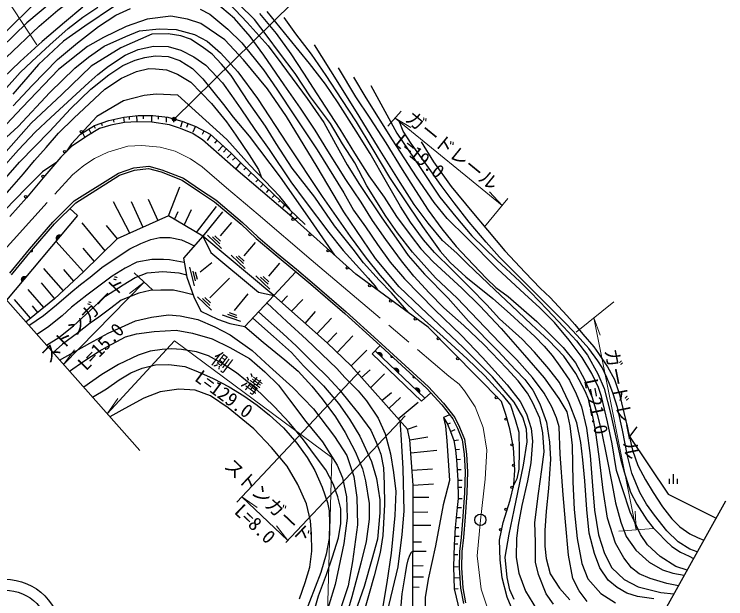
# Model space of a CAD drawing. Units: millimetres at full size, sheet at 1:1000; details may follow other scales. Extents: x 40000 to 680000, y 20000 to 380000.
# Drawn here: x 93812 to 188409, y 262910 to 340703 of the extents above; entities that cross this region are included whole.
import ezdxf
from ezdxf.enums import TextEntityAlignment as Align

# ---------------------------------------------------------------- set-up
doc = ezdxf.new("R2010")
doc.units = ezdxf.units.MM
doc.header["$LTSCALE"] = 1000
doc.linetypes.add('CHAIN', pattern=[18.5, 12, -1.5, 3.5, -1.5])
for name, color, linetype, lineweight in [('M-BGD', 7, 'Continuous', 25), ('M-BGD-EXST', 7, 'Continuous', 25), ('M-BMK', 2, 'CHAIN', 13), ('M-BMK-OTRS', 5, 'Continuous', 25), ('M-BMK-SRVR', 3, 'Continuous', 25), ('M-STR-HTXT', 7, 'Continuous', 13)]:
    doc.layers.add(name, color=color, linetype=linetype, lineweight=lineweight)
doc.styles.add('ＭＳ ゴシック', font='')
doc.styles.get('ＭＳ ゴシック').set_extended_font_data('MS Gothic')

msp = doc.modelspace()

# ---------------------------------------------------------------- hatches: boundary and pattern name
at = {"layer": 'M-BGD'}
for points in [[(99429, 310590), (100066, 311349, 0.82183)], [(96214, 309393), (95957, 309084, 0.4608), (96267, 309089, 0.4608)], [(94794, 305068), (95431, 305827, 0.82183)], [(142001, 295676), (142731, 295007, 0.82183)], [(144189, 295024), (143894, 295296, 0.4608), (143882, 294987, 0.4608)], [(144211, 293590), (144941, 292920, 0.82183)], [(147117, 292327), (146822, 292599, 0.4608), (146810, 292290, 0.4608)], [(147007, 290949), (147738, 290279, 0.82183)]]:
    msp.add_hatch(color=256, dxfattribs=at).paths.add_polyline_path(points)
at = {"layer": 'M-BGD-EXST'}
msp.add_hatch(color=256, dxfattribs=at).paths.add_polyline_path([(114866, 326628, 0.41421), (115205, 326528, 0.41421), (115305, 326868, 1)])

# ---------------------------------------------------------------- linework, layer by layer
at = {"layer": 'M-BGD'}
for p, q in [((107108, 326328), (107020, 326714)), ((108479, 326286), (108367, 327020)), ((109145, 326672), (109137, 327100)), ((110145, 326374), (110123, 327203)), ((111019, 326799), (111019, 327220)), ((112098, 326357), (112098, 327220)), ((113004, 326726), (113005, 327136)), ((114072, 326344), (114076, 327017)), ((115010, 326325), (115016, 326771)), ((115964, 325727), (116170, 326434)), ((103718, 325423), (104033, 324805)), ((104630, 325508), (104419, 325852)), ((105537, 325867), (105409, 326226)), ((116747, 325652), (116936, 326144)), ((117586, 325040), (117916, 325767)), ((102871, 324904), (103191, 324280)), ((118836, 324733), (119065, 325170)), ((119494, 323884), (119981, 324641)), ((120463, 323536), (120796, 323904)), ((120928, 322502), (121566, 323208)), ((121616, 322345), (122023, 322795)), ((122133, 321578), (122719, 322158)), ((122850, 321275), (123226, 321647)), ((123255, 320093), (123944, 320923)), ((124351, 319988), (124622, 320270)), ((124898, 319146), (125327, 319592)), ((125933, 318418), (126228, 318724)), ((126537, 317695), (126903, 318075)), ((114330, 313877), (115847, 317752)), ((127355, 316996), (127676, 317330)), ((111602, 316094), (112888, 313230)), ((128095, 316310), (128403, 316630)), ((109178, 311564), (107012, 315725)), ((109370, 315801), (110921, 312346)), ((118055, 311664), (120683, 315105)), ((128930, 315671), (129156, 315906)), ((129528, 314978), (129806, 315281)), ((115138, 313397), (115619, 314471)), ((116407, 312643), (117388, 314703)), ((130496, 313920), (130828, 314297)), ((131135, 313371), (131450, 313698)), ((102803, 312958), (105868, 309211)), ((106036, 312592), (107513, 310817)), ((121255, 311213), (122741, 312982)), ((119525, 311296), (121390, 309521)), ((99360, 310508), (103002, 306415)), ((128341, 303281), (118892, 311166)), ((120175, 311091), (121153, 310161)), ((120495, 311200), (121246, 310486)), ((124399, 308563), (125885, 310331)), ((102912, 309575), (104439, 307817)), ((122669, 308645), (124534, 306871)), ((123319, 308440), (124297, 307510)), ((123639, 308550), (124390, 307835)), ((118527, 306429), (120088, 307665)), ((127654, 305823), (129140, 307592)), ((97709, 306885), (100317, 303913)), ((100357, 306732), (101671, 305175)), ((117102, 307032), (117737, 304537)), ((117544, 306512), (117877, 305204)), ((117873, 306434), (118129, 305430)), ((119833, 302940), (122434, 305597)), ((125924, 305906), (127789, 304131)), ((126574, 305701), (127552, 304771)), ((126894, 305810), (127645, 305096)), ((97392, 304939), (99150, 302825)), ((97730, 301668), (95646, 304066)), ((95992, 300252), (93868, 302749)), ((118188, 303094), (120053, 301320)), ((118839, 302889), (119816, 301959)), ((119159, 302999), (119910, 302284)), ((123105, 301265), (124908, 303506)), ((129359, 302369), (130151, 303237)), ((130679, 301186), (132186, 302736)), ((96192, 301896), (96917, 301006)), ((122402, 301019), (123377, 300667)), ((132513, 299542), (133845, 301125)), ((121475, 300716), (123896, 299841)), ((122153, 300790), (123422, 300332)), ((134043, 298170), (136005, 300233)), ((135400, 296955), (136698, 298303)), ((136725, 295683), (138843, 297881)), ((138590, 293893), (140705, 295988)), ((141780, 295887), (148416, 289621)), ((139963, 292352), (141139, 293379)), ((141195, 290969), (143041, 292826)), ((142677, 289305), (143948, 290378)), ((143624, 288242), (145155, 289695)), ((144859, 286856), (147509, 289071)), ((146098, 285464), (147375, 285937)), ((151399, 286158), (151834, 286336)), ((151810, 285186), (152434, 285434)), ((146423, 284083), (148783, 284445)), ((152242, 283955), (152875, 284056)), ((146548, 282321), (149991, 282697)), ((152447, 282789), (153024, 282833)), ((152607, 281467), (153138, 281488)), ((146710, 280025), (149410, 280188)), ((152701, 280113), (153247, 280132)), ((181458, 278185), (181458, 279513)), ((146850, 278039), (149553, 278185)), ((152797, 278700), (153353, 278717)), ((180925, 278185), (180925, 278882)), ((181991, 278185), (181991, 278882)), ((152805, 277745), (153306, 277752)), ((146845, 276437), (148927, 276451)), ((152818, 276246), (153342, 276235)), ((146838, 274443), (148799, 274499)), ((152712, 275040), (153262, 275049)), ((152574, 273724), (153153, 273722)), ((146833, 272695), (149197, 272709)), ((152437, 272409), (152913, 272383)), ((152363, 271245), (152963, 271231)), ((146825, 270473), (147946, 270501)), ((152296, 270201), (152796, 270205)), ((146822, 269265), (148572, 269265)), ((152251, 268797), (152767, 268805)), ((146815, 267276), (148174, 267318)), ((152204, 267183), (152847, 267204)), ((146810, 265849), (148245, 265820)), ((152257, 265700), (153064, 265750)), ((146806, 264483), (147668, 264469)), ((152310, 264217), (152840, 264261))]:
    msp.add_line(p, q, dxfattribs=at)
for points in [[(76302, 321249), (79513, 324531), (83860, 329258), (88054, 333552), (91636, 337317), (93886, 339565), (96801, 342377), (99514, 344684), (101023, 345706)], [(103273, 345755), (98747, 342305), (95500, 339545), (92124, 336274), (87977, 331737), (83988, 327418), (80357, 323176), (77365, 320049)], [(78267, 319032), (79940, 320647), (81785, 322806), (84195, 325540), (86686, 328290), (90173, 332269), (92729, 334954), (97110, 339110), (99591, 341232), (102429, 343404), (105318, 345244)], [(102950, 341642), (100500, 339601), (97512, 337094), (94601, 334414), (92342, 332217)], [(92415, 330523), (94605, 332948), (96135, 334425), (98535, 336640), (100995, 338786), (102920, 340315), (104925, 341634)], [(107147, 341788), (103187, 339129), (100352, 337132), (97042, 333992), (93607, 330056)], [(165508, 262190), (164522, 263583), (163531, 266132), (163118, 267803), (163100, 270443), (163027, 273041), (163494, 276921), (163944, 280136), (164267, 282472), (164100, 285004), (163678, 286938), (162762, 288988), (162060, 290289), (160812, 291904), (159284, 293548), (156241, 296731), (153588, 299267), (150935, 301618), (148998, 303624), (146917, 305850), (145302, 307879), (143203, 310715), (141450, 313250), (139927, 315694), (137893, 318702), (135523, 322508), (133824, 325288), (131857, 328189), (129699, 331309), (126997, 335266), (125195, 337737), (123115, 340139), (120560, 342254)], [(122408, 342123), (124790, 339589), (127575, 336479), (129407, 334044), (132742, 329509), (134953, 326311), (136515, 323455), (138081, 320677), (139706, 318035), (142678, 313593), (144881, 310458), (146196, 308605), (148370, 306105), (151511, 302894), (154203, 299862), (158086, 295905), (160473, 293358), (161680, 292075), (162757, 290676), (163690, 288846), (164587, 286407), (164964, 283752), (165126, 281499), (164857, 277589), (164534, 274575), (164339, 271995), (164365, 269891), (164517, 268269), (165075, 266241), (166318, 264340), (167687, 262768)], [(169983, 262549), (168924, 263960), (168086, 265618), (167491, 268696), (167121, 273148), (166791, 276736), (166389, 282163), (166244, 285797), (165919, 286997), (165266, 288456), (164257, 290259), (162710, 292369), (160626, 294720), (158376, 296987), (155464, 300033), (152721, 302910), (149798, 305625), (146759, 309045), (144749, 311603), (143194, 313827), (140697, 317884), (139094, 320921), (137443, 323432), (135840, 326158), (133216, 329727), (131160, 332792), (129087, 335560), (127426, 337791), (125748, 340003), (123704, 342004)], [(93651, 328533), (96183, 331229), (99544, 334673), (102230, 336882), (105031, 339071), (107323, 340565), (109285, 341460)], [(118545, 341365), (119827, 340693), (122190, 338713), (124076, 336904), (126939, 333316), (128730, 330745), (131173, 327061), (134088, 322662), (137617, 316921), (138931, 314617), (140494, 312389), (142116, 310038), (143812, 307715), (145717, 305506), (149743, 301382), (153210, 297993), (156049, 295041), (159332, 291361), (161086, 289150), (161927, 287506), (162533, 285579), (162708, 283865), (162510, 280999), (162052, 278614), (161276, 275320), (160791, 272701), (160597, 270973), (160539, 268402), (160908, 266325), (161781, 263919), (163238, 261512)], [(126425, 340788), (128620, 338136), (130598, 335436), (132262, 332856), (133570, 330867), (135114, 328456), (137116, 325419), (139046, 322213), (140951, 319199), (143007, 316364), (144648, 313784), (146601, 311156), (147880, 309469), (149496, 307757), (153311, 304251), (155699, 301913), (158545, 298899), (161638, 295341), (164267, 292303), (166221, 289579), (167258, 287771), (167696, 285930), (167985, 283302), (168061, 278474), (168243, 274771), (168669, 270946), (169253, 267626), (170073, 265558), (171791, 263626), (173763, 262378)], [(178847, 262908), (176694, 263214), (175251, 263657), (173977, 264407), (172784, 265405), (171679, 267022), (170961, 268924), (170260, 271623), (169956, 274808), (169651, 278618), (169385, 281421), (169119, 283692), (168591, 286313), (167586, 288992), (166323, 291671), (164879, 293526), (162998, 295742), (161334, 297442), (158349, 300181), (156660, 302038), (154372, 304353), (152041, 306701), (149673, 308973), (148214, 310678), (146512, 313037), (145173, 315125), (143299, 318363), (141130, 322163), (139283, 325133), (136869, 328893), (135182, 331408), (133067, 334138), (130309, 337536), (127436, 341085)], [(160258, 262834), (159684, 264079), (159357, 265726), (159097, 268458), (159596, 271529), (160287, 274719), (161527, 280694), (162007, 283794), (161922, 285484), (161443, 287063), (160258, 289092), (157382, 292428), (153476, 296367), (147866, 301690), (145010, 304436), (141835, 308190), (137632, 314401), (134100, 320389), (130031, 327092), (127469, 330785), (124294, 334628), (121790, 337309), (118616, 339454), (116827, 340035), (114636, 340437), (111506, 340035), (108689, 339052), (105694, 337622), (103548, 336416), (99702, 333332), (94863, 328309), (89945, 323081)], [(129667, 340281), (131198, 338103), (133267, 335386), (135255, 332563), (137309, 329375), (139286, 326392), (141337, 322935), (143718, 318994), (146303, 315054), (148093, 312438), (149551, 310399), (150436, 309161), (151782, 307674), (153871, 305745), (157457, 302862), (159759, 300842), (163021, 297803), (164257, 296540), (165328, 295296), (166349, 293847), (167632, 291991), (168526, 290192), (169235, 288445), (169873, 285629), (170394, 281985), (170703, 277922), (170956, 274687), (171488, 271431), (172269, 268920), (173249, 267023), (174890, 265485), (176743, 264490), (179760, 263755), (181514, 263571)], [(92262, 323867), (94331, 325757), (98538, 330290), (101857, 333509), (103665, 334987), (105775, 336436), (108634, 337750), (110475, 338473), (113071, 338768), (115339, 338670), (117771, 338013), (119447, 337126), (121222, 335549), (123522, 333053), (126150, 329485), (130106, 323462), (134752, 316427), (138479, 311140), (140582, 308248), (142431, 305997), (144375, 303746), (147124, 301093), (150853, 297771), (154035, 294853), (156357, 292581), (158684, 290058), (159784, 288671), (160431, 286757), (160909, 285083), (160957, 282596), (160907, 280175), (160623, 278869), (160219, 278088)], [(146283, 300948), (143957, 303616), (142347, 305307), (140247, 307622), (138872, 309449), (136403, 312554), (133769, 316336), (130752, 320221), (128629, 323493), (127215, 325813), (125015, 328957), (122637, 332561), (121388, 334077), (120139, 335375), (118808, 336377), (117230, 337362), (115943, 337847), (114291, 338105), (112096, 338027), (107993, 336241), (104039, 333793), (100136, 330001), (96076, 326203), (92720, 322439)], [(91892, 319894), (94372, 322663), (96578, 325019), (98667, 326955), (103719, 331621), (104909, 332679), (106337, 333789), (108559, 335270), (110305, 336010), (112316, 336433), (114257, 336414), (115975, 335921), (117692, 335054), (119273, 333933), (121512, 331560), (122698, 329884), (123925, 328100), (125800, 325376), (127705, 322680), (130595, 318379), (132497, 315807), (135620, 311652), (137558, 309267), (139703, 306857), (140856, 305573), (141734, 304565), (142090, 304013)], [(182107, 264637), (180587, 264949), (178366, 265607), (176881, 266220), (175870, 267016), (174874, 268378), (173750, 270317), (172668, 273659), (172091, 277361), (171583, 281825), (171102, 285335), (170701, 287377), (170160, 289463), (169755, 290462), (168488, 292903), (166880, 295175), (164870, 297276), (162568, 299393), (159902, 301926), (157690, 304008), (154064, 307474), (152652, 308903), (150743, 310599), (148851, 312879), (146977, 315388), (145126, 318305), (142227, 322915), (139667, 327135), (136894, 331620), (133746, 336635)], [(85211, 311197), (86536, 312151), (87972, 313658), (90462, 316436), (94505, 321006), (98529, 325122), (101290, 328102), (103985, 330707), (106393, 332650), (108245, 333883), (109895, 334574), (111188, 334953), (112548, 335153), (114288, 335086), (115849, 334552), (117499, 333460), (118904, 332100), (121638, 328675), (122901, 327019), (125036, 324465), (129171, 319010), (132794, 313846), (136396, 308647)], [(85976, 310332), (87345, 311225), (88833, 312612), (91006, 314884), (93164, 317345), (95053, 319450), (96507, 321221), (98048, 322982), (99719, 324887), (101725, 326858), (105878, 330735), (108056, 332215), (110087, 333089), (111703, 333470), (112614, 333455), (114070, 333284), (115498, 332742), (117289, 331649), (120028, 328805), (122037, 326360), (123289, 324617), (125037, 321971), (126266, 320056), (126699, 318985)], [(136894, 333552), (139169, 329689), (141070, 326886), (143195, 323602), (145407, 320051), (147153, 317247), (148836, 314631), (150649, 312155), (152569, 309810), (154007, 308259), (156589, 305542), (157848, 304356), (159458, 303129), (163281, 299826), (164935, 298214), (166813, 296358), (168446, 294297), (169613, 292105), (170634, 289718), (171320, 287428), (171884, 285157), (172545, 281904), (173285, 278085), (173764, 275694), (174471, 273115), (175173, 271200), (176443, 269383), (178221, 267766), (179989, 266743), (181366, 266316), (182895, 266051)], [(183269, 266723), (181768, 267224), (179708, 268521), (178010, 270098), (177073, 271473), (175694, 274425), (174677, 277523), (173889, 279991), (173299, 283549), (172686, 286440), (171897, 289836), (171502, 291020), (170610, 292906), (169318, 295029), (167602, 297344), (165629, 299660), (163689, 301615), (161629, 303478), (158064, 306823), (153965, 310943), (151386, 313505), (149640, 315662), (147288, 319079), (144087, 323999), (140614, 329569), (138941, 332308)], [(141220, 331217), (144662, 324874), (147698, 320445), (150391, 316359), (152525, 313752), (154630, 311231), (157957, 307951), (161009, 305115), (162435, 303728), (164660, 301412), (166817, 299101), (168573, 297234), (170019, 295345), (171399, 292826), (172244, 290914), (173073, 287600), (174064, 283225), (174476, 281366), (174905, 279783), (175729, 277114), (176579, 275511), (177924, 273395), (178755, 272366), (179414, 271698), (180447, 270610), (181259, 269864), (182394, 269092), (183524, 268599), (184127, 268263)], [(130486, 314706), (129119, 316455), (125096, 320661), (122077, 324033), (115555, 329916), (112691, 330068), (111107, 329883), (108339, 329157), (104801, 327086), (101437, 323470), (100698, 322389)], [(159887, 261841), (159330, 263125), (158696, 265715), (158420, 268113), (158337, 270731), (158806, 273046), (159743, 276022), (160219, 278088), (160373, 280010), (160196, 283059), (159710, 285533), (159180, 287455), (158583, 289179), (148852, 299070), (139225, 306107), (131021, 313473), (123255, 320093), (118834, 323982), (117485, 324869), (115766, 325524), (114437, 325967), (112098, 326357), (110145, 326374), (108479, 326286), (106636, 325931), (105149, 325480), (103458, 324458), (101409, 323091), (99988, 321686), (97885, 319201), (95422, 316281), (93206, 313799)], [(102638, 324761), (104503, 325904), (106368, 326566), (108367, 327020), (110284, 327220), (112259, 327220), (114234, 326999), (116212, 326422), (117966, 325747), (119855, 324754), (122656, 322222), (123944, 320923), (132477, 312710)], [(184627, 269161), (183623, 269509), (182083, 270499), (180587, 271961), (178948, 274049), (177881, 275499), (176966, 277036), (175928, 279625), (175359, 281940), (174696, 285357), (173999, 288373), (173420, 290187), (173016, 291391), (172596, 292379), (171975, 293672), (171395, 294566), (170217, 296222), (168664, 297955), (167253, 299469), (165386, 301310), (161910, 304797), (158329, 308372), (156568, 310355), (154288, 313018), (152301, 315585), (150584, 317923), (148660, 320615), (146601, 323483), (145512, 325149), (145028, 326360)], [(147902, 323704), (149533, 321059), (151898, 317782), (154630, 314445), (156719, 311965), (159050, 309207), (161735, 306343), (163755, 304237), (165054, 302991), (167288, 300618), (168344, 299396), (169427, 298106), (170879, 296460), (171485, 295531), (172676, 293788), (173603, 292113), (174277, 290075), (175113, 286576), (176020, 282708), (176740, 280664), (177728, 278723), (178768, 277070), (179995, 275128), (181225, 273571), (182299, 272498), (183611, 271552), (184656, 271069), (185482, 270697)], [(99346, 320927), (97580, 319736), (95390, 317564), (92577, 314617), (90153, 312244), (86865, 309330)], [(93217, 306229), (95860, 309439), (98949, 313029), (101796, 315858), (107686, 319548), (109729, 320239), (111691, 320464), (113445, 320014), (116296, 318870), (118596, 317311), (120607, 315992), (124167, 312981), (126177, 311084), (128674, 308957), (131328, 306771), (133419, 305019), (137942, 301083), (142164, 297302), (148874, 291127), (150870, 288926), (152390, 287016), (153029, 285740), (153670, 284159), (153923, 282165), (154073, 279791), (153984, 277009), (153752, 273837), (153552, 271049), (153318, 269188), (153285, 267034), (153452, 264359), (153819, 262372)], [(93447, 306037), (96089, 309245), (99169, 312824), (101983, 315621), (107816, 319275), (109795, 319944), (111671, 320159), (113351, 319728), (116154, 318603), (118430, 317061), (120427, 315752), (123967, 312757), (125977, 310860), (128482, 308727), (131137, 306540), (133224, 304790), (137743, 300858), (141962, 297079), (148661, 290915), (150641, 288731), (152136, 286854), (152755, 285616), (153377, 284082), (153624, 282137), (153773, 279787), (153684, 277025), (153453, 273858), (153253, 271078), (153019, 269209), (152985, 267027), (153153, 264322), (153529, 262294)], [(101210, 314853), (102216, 313911), (92775, 302662)], [(121513, 314397), (118892, 311166), (116303, 308242), (116756, 305721), (117702, 303078), (118605, 301187), (120819, 300134), (122496, 299533), (124474, 299146), (128341, 303281), (131255, 306441)], [(118892, 311166), (114330, 313877), (107513, 310817), (103002, 306415), (99150, 302825), (95364, 299740)], [(95765, 299287), (97698, 300587), (99442, 302042), (101316, 303681), (102610, 304718), (103894, 305723), (105472, 307011), (107371, 308305), (109186, 309480), (110624, 310180), (111974, 310742), (113162, 310990), (114523, 310990), (116071, 310689), (117041, 310256), (117734, 309858)], [(118892, 311166), (119940, 308990), (126283, 303726), (128341, 303281)], [(116405, 307671), (115452, 307837), (114458, 308000), (113659, 308066), (112107, 308044), (110120, 307700), (108569, 306897), (106852, 305841), (105245, 304642), (103470, 303297), (101418, 301704), (100199, 300554), (98230, 299032), (96821, 298096)], [(98083, 296672), (99727, 297697), (101695, 299228), (104427, 301773), (105950, 303186), (108273, 304708), (109890, 305681), (111492, 306308), (113548, 306481), (115675, 306289), (116703, 306015)], [(117602, 303358), (116374, 303687), (114975, 303965), (113299, 303985), (111869, 303944), (110358, 303584), (108020, 302667), (106642, 301578), (105057, 300383), (103926, 299592), (102229, 298245), (100232, 296793), (98968, 295673)], [(158618, 245883), (153315, 248163), (150816, 251330), (148903, 254201), (146791, 260009), (146850, 278039), (146423, 284083), (146098, 285464), (138590, 293893), (135400, 296955), (128341, 303281)], [(127415, 302290), (130039, 299798), (132686, 297400), (136703, 293568), (137749, 292353), (139557, 290580), (140624, 289244), (142184, 286926), (143105, 284880), (143851, 282215), (144218, 279731), (144556, 277169), (144408, 273973), (143916, 268984), (143352, 265089), (142769, 261660)], [(126307, 301106), (127240, 300232), (129542, 298196), (131321, 296547), (133711, 294146), (135438, 292484), (137001, 290775), (138482, 288958), (139612, 287530), (141225, 285368), (141940, 283745), (142537, 282162), (142899, 280326), (142980, 278157), (143045, 275470), (142811, 271348), (142447, 269077), (141680, 265980), (141005, 263617), (140056, 260378)], [(99851, 294677), (103874, 296933), (106308, 298279), (109952, 299907), (112075, 300407), (114301, 300701), (115889, 300545), (118236, 300062), (120497, 299114), (122517, 298044), (125462, 295929), (127744, 293843), (130852, 291020), (133590, 288196), (136371, 284509), (138026, 281967), (138950, 279163), (139370, 276382), (139457, 272760), (138795, 267867), (138219, 264639), (136895, 260642), (135589, 257490), (134002, 253148)], [(125527, 300271), (128282, 297821), (130670, 295704), (132262, 293918), (134910, 291249), (136922, 288893), (138394, 286821), (139746, 284555), (141311, 281196), (141987, 278914), (142419, 276069), (142408, 274366), (142093, 270831), (141342, 268144), (140335, 264532), (139134, 261125), (137857, 256779), (137061, 253912), (136475, 251505), (136040, 249388), (135919, 247842)], [(124474, 299146), (126897, 297071), (129796, 294704), (131557, 293209), (133376, 291221), (134744, 289540), (136537, 287136), (137827, 285055), (139120, 282494), (140118, 280219), (140520, 278589), (141021, 275602), (140996, 273497), (140594, 270547), (139913, 267651), (138694, 263165), (137646, 259553), (136710, 256182), (135880, 253266), (135291, 249949)], [(101176, 293182), (103058, 294512), (105106, 295871), (106230, 296505), (108586, 297755), (110073, 298190), (112429, 298480), (115345, 298663), (117513, 298258), (120148, 297490), (122454, 296337), (125095, 294888), (127108, 293095), (128938, 291340), (130424, 289394), (132601, 286523), (134815, 283816), (136763, 280694), (137437, 278993), (137995, 276466), (138083, 273651), (137629, 270271), (136490, 264797), (134777, 259317)], [(132800, 258216), (134279, 263287), (135317, 266136), (136140, 268475), (136924, 271036), (137248, 272923), (137222, 274874), (136834, 276489), (136277, 278138), (135243, 280076), (133744, 282066), (132277, 284076), (130377, 286364), (128424, 288457), (125744, 291049), (123365, 293000), (121336, 294318), (119642, 295249), (118065, 295778), (116031, 296090), (114700, 296193), (113459, 296090), (111894, 295844), (110274, 295313), (107675, 294073), (105477, 292755), (103053, 291064)], [(142455, 296625), (141414, 295487), (147961, 289208), (149195, 290326)], [(104226, 289741), (106059, 290829), (107753, 292057), (109317, 292961), (110804, 293620), (112575, 294034), (114346, 294099), (116492, 293801), (118186, 293142), (120274, 292209), (122381, 291137), (124359, 289909), (126117, 288656), (127764, 287358), (129612, 285679), (131384, 283611), (132745, 281693), (133792, 279962), (134762, 277752), (135450, 275738), (135683, 274601), (135735, 272921), (135671, 270946), (135268, 268856), (134567, 266423), (132331, 260540)], [(131746, 262913), (132512, 265063), (133096, 267105), (133369, 269238), (133351, 271571), (133204, 273298), (132657, 275558), (131526, 278128), (130086, 280553), (128037, 283042), (125648, 285521), (122256, 288328), (119903, 289914), (117860, 290662), (115686, 290827), (113206, 290444), (111036, 289587), (108513, 288237), (106527, 287145)], [(150870, 287022), (151157, 285868), (151343, 283920), (151672, 278662), (150836, 275426), (149812, 269967), (148838, 265507), (148450, 263096), (148450, 260384), (148622, 258748), (149549, 255683), (150992, 252799), (154850, 248702), (158618, 245883), (162756, 247987)], [(151695, 287407), (150870, 287022), (151399, 286158), (151810, 285186), (152242, 283955), (152462, 282701), (152613, 281416), (152797, 278700), (152818, 276246), (152712, 275040), (152437, 272409), (152289, 270082), (152204, 267183), (152310, 264217), (153072, 261099), (154300, 258222), (155422, 255852), (156692, 253941), (158174, 251867), (160438, 250006), (162756, 247987), (163694, 247308), (164878, 246951)], [(145071, 286618), (145217, 284776), (145493, 280252), (145611, 274585), (145356, 271454), (144808, 267159), (143633, 262149), (142968, 258941), (142204, 255505), (141304, 251454), (140638, 247482), (140246, 243810), (140246, 241677), (140676, 238801), (141459, 236140), (142262, 234486)], [(176605, 285802), (175613, 284490), (180742, 276841), (187117, 273631)], [(155242, 227898), (152891, 228522), (150556, 229705), (147885, 232087), (145874, 234507), (144156, 237715), (143230, 240629), (142846, 243498), (142911, 246378), (143317, 250286), (144064, 254862), (144674, 258273), (145172, 260961), (145398, 263559), (145827, 266252), (146013, 267321), (146207, 268106), (146424, 268697), (146641, 269094), (146822, 269265)]]:
    msp.add_lwpolyline(points, dxfattribs=at)
for centre in [(102736, 325086), (100516, 322418), (97637, 319134), (95332, 316407), (130884, 313394), (133145, 311368), (135536, 309218), (138076, 306938), (141075, 304566), (143862, 302531), (147131, 300144), (150175, 297512), (152770, 294877), (157892, 289667), (159200, 286815), (159975, 283399), (160185, 280653), (159983, 277736), (159201, 274803), (158460, 272103)]:
    msp.add_circle(centre, 150, dxfattribs=at)
at = {"layer": 'M-BGD-EXST'}
msp.add_line((115085, 326748), (130834, 342256), dxfattribs=at)
msp.add_circle((115085, 326748), 250, dxfattribs=at)
at = {"layer": 'M-BMK'}
msp.add_lwpolyline([(90138, 306767), (101549, 319320), (103078, 320586), (104496, 321516), (106276, 322367), (108935, 323127), (110796, 323215), (113196, 323004), (115227, 322461), (117251, 321476), (118786, 320404), (122042, 317602), (126260, 314048), (133300, 308021), (151580, 292553), (152960, 291449), (153665, 290591), (155083, 288435), (156157, 285720), (156652, 282688), (156404, 278818), (155809, 273384), (155357, 268635), (155875, 264178), (157094, 260550)], dxfattribs=at)
at = {"layer": 'M-BMK-OTRS'}
for p, q in [((110514, 282646), (65502, 333434)), ((161737, 228062), (188409, 275952))]:
    msp.add_line(p, q, dxfattribs=at)
at = {"layer": 'M-BMK-SRVR'}
for centre, radius in [((155781, 273416), 750), ((92558, 258001), 7500), ((92563, 258043), 6000)]:
    msp.add_circle(centre, radius, dxfattribs=at)
at = {"layer": 'M-STR-HTXT'}
for p, q in [((96810, 336647), (90361, 346512)), ((145271, 327820), (143479, 325811)), ((144441, 326890), (158684, 315267)), ((144441, 326890), (146540, 325617)), ((158684, 315267), (157016, 317069)), ((159453, 316194), (156333, 312430)), ((109771, 306290), (112256, 303964)), ((111086, 305059), (100379, 294075)), ((111086, 305059), (109145, 303556)), ((173541, 302446), (168528, 298375)), ((176505, 272101), (170883, 300288)), ((170883, 300288), (171694, 297970)), ((100382, 294078), (101834, 296057)), ((139811, 293230), (123414, 275769)), ((106177, 287539), (107570, 289561)), ((145764, 287238), (129927, 270394)), ((130203, 270688), (124092, 276492)), ((124092, 276492), (126090, 275065)), ((176505, 272101), (176364, 274552)), ((130203, 270688), (128676, 272610)), ((174212, 271923), (178797, 272280))]:
    msp.add_line(p, q, dxfattribs=at)
msp.add_lwpolyline([(164712, 233402), (145455, 243446), (135412, 259324), (136033, 281709), (115106, 297256), (106177, 287539)], dxfattribs=at)

# ---------------------------------------------------------------- texts
at = {"layer": 'M-STR-HTXT', "style": 'ＭＳ ゴシック'}
for s, rotation, p in [('ガードレール', 320.784, (145311, 326179)), ('L=19.0', 320.784, (143918, 323016)), ('ストンガード', 45.731, (98824, 293753)), ('L=15.0', 45.731, (103758, 292774)), ('側\u3000溝', 323.39, (119501, 293991)), ('ガードレール', 281.279, (171762, 295880)), ('L=129.0', 323.39, (117335, 291590)), ('L=21.0', 281.279, (169013, 291888)), ('ストンガード', 316.474, (121187, 280048)), ('L=8.0', 316.474, (122573, 273971))]:
    msp.add_text(s, height=1833, rotation=rotation, dxfattribs=at).set_placement(p, align=Align.BOTTOM_LEFT)

doc.saveas('drawing.dxf')
